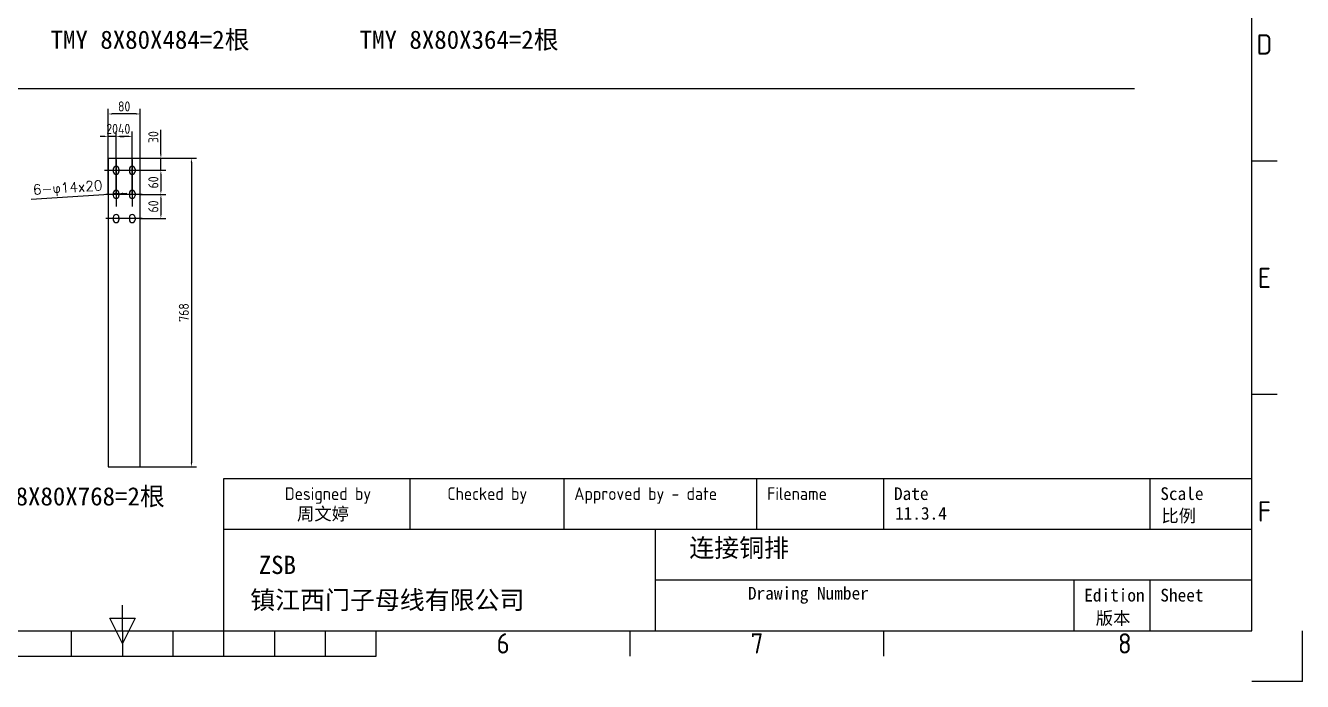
# Model space of a CAD drawing. Extents: x 619634 to 631942, y -3666 to 10046.
# Drawn here: x 621766 to 624945, y -3666 to -2033 of the extents above; entities that cross this region are included whole.
import ezdxf
from ezdxf.enums import TextEntityAlignment as Align

# ---------------------------------------------------------------- set-up
doc = ezdxf.new("R2010")
doc.units = 0
doc.header["$LTSCALE"] = 1000
doc.header["$MEASUREMENT"] = 0
doc.header["$PDMODE"] = 35
doc.layers.get('0').update_dxf_attribs({"linetype": 'CONTINUOUS'})
doc.layers.get('Defpoints').update_dxf_attribs({"linetype": 'CONTINUOUS'})
for name, color, linetype in [('FRAME025', 7, 'CONTINUOUS'), ('FRAME050', 6, 'CONTINUOUS'), ('FRAME070', 5, 'CONTINUOUS'), ('FRAME200', 8, 'CONTINUOUS'), ('标注', 3, 'CONTINUOUS')]:
    doc.layers.add(name, color=color, linetype=linetype)
doc.styles.add('ISOCP', font='isocp.shx')
doc.styles.get("Standard").update_dxf_attribs({"font": 'GBENOR', "bigfont": 'GBCBIG'})
doc.styles.add('STYLE2', font='', dxfattribs={"height": 7})
doc.styles.get('STYLE2').set_extended_font_data('SimSun')
doc.dimstyles.get("Standard").update_dxf_attribs({"dimscale": 100, "dimtxt": 3.5, "dimasz": 3.5, "dimexe": 0, "dimexo": 0, "dimgap": 0.2, "dimtad": 1, "dimdec": 0, "dimzin": 0, "dimdsep": 46, "dimtxsty": 'Standard', "dimcen": 0.09, "dimclrd": 3, "dimclre": 3, "dimclrt": 3, "dimadec": 0, "dimazin": 0, "dimtfac": 1, "dimtdec": 0, "dimtmove": 2, "dimatfit": 3, "dimfxl": 1, "dimtolj": 1, "dimtzin": 0, "dimarcsym": 0})
doc.dimstyles.new('STANDARD$0', dxfattribs={"dimtxt": 5, "dimasz": 5, "dimexe": 2.5, "dimexo": 0, "dimgap": 1.25, "dimtad": 1, "dimdec": 0, "dimzin": 0, "dimdsep": 46, "dimtxsty": 'Standard', "dimcen": 0, "dimadec": 0, "dimazin": 0, "dimtfac": 0.514286, "dimtdec": 0, "dimtix": 1, "dimtmove": 0, "dimatfit": 3, "dimfxl": 1, "dimtolj": 1, "dimtzin": 0, "dimarcsym": 0})

# ---------------------------------------------------------------- blocks, each defined once
blk = doc.blocks.new('*D1855')
at = {"layer": 'Defpoints', "color": 0}
for p in [(622011.8, -2363.6), (622011.8, -3131.6), (622179.2, -3131.6)]:
    blk.add_point(p, dxfattribs=at)
at = {"layer": '标注', "color": 0, "lineweight": -2}
for p, q in [((622011.8, -2363.6), (622191.7, -2363.6)), ((622179.2, -2373.6), (622179.2, -3121.6)), ((622011.8, -3131.6), (622191.7, -3131.6))]:
    blk.add_line(p, q, dxfattribs=at)
at = {"layer": '标注', "color": 0}
for points in [[(622177.5, -2373.6), (622180.8, -2373.6), (622179.2, -2363.6)], [(622177.5, -3121.6), (622180.8, -3121.6), (622179.2, -3131.6)]]:
    blk.add_solid(points, dxfattribs=at)
at = {"layer": '标注', "color": 0, "insert": (622160.4, -2747.6), "char_height": 25, "attachment_point": 5, "rotation": 90}
blk.add_mtext('\\A1;768', dxfattribs=at)
blk = doc.blocks.new('*D1856')
at = {"layer": 'Defpoints', "color": 0}
for p in [(621971.8, -2253.3), (621971.8, -2453.6), (622051.8, -2453.6)]:
    blk.add_point(p, dxfattribs=at)
at = {"layer": '标注', "color": 0, "lineweight": -2}
for p, q in [((621971.8, -2453.6), (621971.8, -2240.8)), ((622041.8, -2253.3), (621981.8, -2253.3)), ((622051.8, -2453.6), (622051.8, -2240.8))]:
    blk.add_line(p, q, dxfattribs=at)
at = {"layer": '标注', "color": 0}
for points in [[(621981.8, -2251.7), (621981.8, -2255), (621971.8, -2253.3)], [(622041.8, -2251.7), (622041.8, -2255), (622051.8, -2253.3)]]:
    blk.add_solid(points, dxfattribs=at)
at = {"layer": '标注', "color": 0, "insert": (622011.8, -2234.6), "char_height": 25, "attachment_point": 5}
blk.add_mtext('\\A1;80', dxfattribs=at)
blk = doc.blocks.new('*D1857')
at = {"layer": 'Defpoints', "color": 0}
for p in [(621991.8, -2309.1), (621991.8, -2453.6), (622031.8, -2453.6)]:
    blk.add_point(p, dxfattribs=at)
at = {"layer": '标注', "color": 0, "lineweight": -2}
for p, q in [((621991.8, -2453.6), (621991.8, -2296.6)), ((622021.8, -2309.1), (622001.8, -2309.1)), ((622031.8, -2453.6), (622031.8, -2296.6))]:
    blk.add_line(p, q, dxfattribs=at)
at = {"layer": '标注', "color": 0}
for points in [[(622001.8, -2307.4), (622001.8, -2310.8), (621991.8, -2309.1)], [(622021.8, -2307.4), (622021.8, -2310.8), (622031.8, -2309.1)]]:
    blk.add_solid(points, dxfattribs=at)
at = {"layer": '标注', "color": 0, "insert": (622011.8, -2290.3), "char_height": 25, "attachment_point": 5}
blk.add_mtext('\\A1;40', dxfattribs=at)
blk = doc.blocks.new('*D1858')
at = {"layer": 'Defpoints', "color": 0}
for p in [(622051.8, -2393.6), (622051.8, -2453.6), (622103.2, -2453.6)]:
    blk.add_point(p, dxfattribs=at)
at = {"layer": '标注', "color": 0, "lineweight": -2}
for p, q in [((622051.8, -2393.6), (622115.7, -2393.6)), ((622103.2, -2403.6), (622103.2, -2443.6)), ((622051.8, -2453.6), (622115.7, -2453.6))]:
    blk.add_line(p, q, dxfattribs=at)
at = {"layer": '标注', "color": 0}
for points in [[(622101.6, -2403.6), (622104.9, -2403.6), (622103.2, -2393.6)], [(622101.6, -2443.6), (622104.9, -2443.6), (622103.2, -2453.6)]]:
    blk.add_solid(points, dxfattribs=at)
at = {"layer": '标注', "color": 0, "insert": (622084.5, -2423.6), "char_height": 25, "attachment_point": 5, "rotation": 90}
blk.add_mtext('\\A1;60', dxfattribs=at)
blk = doc.blocks.new('*D1859')
at = {"layer": 'Defpoints', "color": 0}
for p in [(621971.8, -2309.1), (621971.8, -2453.6), (621991.8, -2453.6)]:
    blk.add_point(p, dxfattribs=at)
at = {"layer": '标注', "color": 0, "lineweight": -2}
for p, q in [((621961.8, -2309.1), (621951.8, -2309.1)), ((621971.8, -2453.6), (621971.8, -2296.6)), ((621991.8, -2309.1), (621971.8, -2309.1)), ((621991.8, -2453.6), (621991.8, -2296.6)), ((622001.8, -2309.1), (622011.8, -2309.1))]:
    blk.add_line(p, q, dxfattribs=at)
at = {"layer": '标注', "color": 0}
for points in [[(621961.8, -2307.4), (621961.8, -2310.8), (621971.8, -2309.1)], [(622001.8, -2307.4), (622001.8, -2310.8), (621991.8, -2309.1)]]:
    blk.add_solid(points, dxfattribs=at)
at = {"layer": '标注', "color": 0, "insert": (621981.8, -2290.3), "char_height": 25, "attachment_point": 5}
blk.add_mtext('\\A1;20', dxfattribs=at)
blk = doc.blocks.new('*D1860')
at = {"layer": 'Defpoints', "color": 0}
for p in [(622056.4, -2363.6), (622051.8, -2393.6), (622103.2, -2393.6)]:
    blk.add_point(p, dxfattribs=at)
at = {"layer": '标注', "color": 0, "lineweight": -2}
for p, q in [((622103.2, -2353.6), (622103.2, -2293.2)), ((622056.4, -2363.6), (622115.7, -2363.6)), ((622103.2, -2393.6), (622103.2, -2363.6)), ((622051.8, -2393.6), (622115.7, -2393.6)), ((622103.2, -2403.6), (622103.2, -2413.6))]:
    blk.add_line(p, q, dxfattribs=at)
at = {"layer": '标注', "color": 0}
for points in [[(622101.6, -2353.6), (622104.9, -2353.6), (622103.2, -2363.6)], [(622101.6, -2403.6), (622104.9, -2403.6), (622103.2, -2393.6)]]:
    blk.add_solid(points, dxfattribs=at)
at = {"layer": '标注', "color": 0, "insert": (622084.5, -2310.9), "char_height": 25, "attachment_point": 5, "rotation": 90}
blk.add_mtext('\\A1;30', dxfattribs=at)
blk = doc.blocks.new('*D1861')
at = {"layer": 'Defpoints', "color": 0}
for p in [(621984.8, -2452.4), (621998.7, -2451.5)]:
    blk.add_point(p, dxfattribs=at)
at = {"layer": '标注', "color": 0, "lineweight": -2}
for p, q in [((621780.3, -2465.4), (621974.8, -2453)), ((621998.7, -2451.5), (621984.8, -2452.4)), ((622008.7, -2450.9), (622018.7, -2450.2))]:
    blk.add_line(p, q, dxfattribs=at)
at = {"layer": '标注', "color": 0}
for points in [[(621974.7, -2451.4), (621974.9, -2454.7), (621984.8, -2452.4)], [(622008.6, -2449.2), (622008.8, -2452.5), (621998.7, -2451.5)]]:
    blk.add_solid(points, dxfattribs=at)
at = {"layer": '标注', "color": 0, "insert": (621871.3, -2440.1), "char_height": 25, "attachment_point": 5, "rotation": 3.6468}
blk.add_mtext('\\A1;{\\Ftxt.shx|c0;6-}φ{\\Ftxt.shx|c0;14x20}', dxfattribs=at)
blk = doc.blocks.new('*D1862')
at = {"layer": 'Defpoints', "color": 0}
for p in [(622051.8, -2453.6), (622051.8, -2513.6), (622103.2, -2513.6)]:
    blk.add_point(p, dxfattribs=at)
at = {"layer": '标注', "color": 0, "lineweight": -2}
for p, q in [((622051.8, -2453.6), (622115.7, -2453.6)), ((622103.2, -2463.6), (622103.2, -2503.6)), ((622051.8, -2513.6), (622115.7, -2513.6))]:
    blk.add_line(p, q, dxfattribs=at)
at = {"layer": '标注', "color": 0}
for points in [[(622101.6, -2463.6), (622104.9, -2463.6), (622103.2, -2453.6)], [(622101.6, -2503.6), (622104.9, -2503.6), (622103.2, -2513.6)]]:
    blk.add_solid(points, dxfattribs=at)
at = {"layer": '标注', "color": 0, "insert": (622084.5, -2483.6), "char_height": 25, "attachment_point": 5, "rotation": 90}
blk.add_mtext('\\A1;60', dxfattribs=at)

msp = doc.modelspace()

# ---------------------------------------------------------------- linework, layer by layer
at = {"color": 7}
msp.add_line((621971.759, -3131.622), (622051.759, -3131.622), dxfattribs=at)
at = {"layer": 'FRAME050'}
for p, q in [((624881.695, -2370.792), (624818.515, -2370.792)), ((624881.695, -2952.048), (624818.515, -2952.048)), ((622007.46, -3539.622), (622007.46, -3476.442)), ((621975.87, -3508.032), (622039.05, -3508.032)), ((622007.46, -3571.212), (621975.87, -3508.032)), ((622039.05, -3508.032), (622007.46, -3571.212)), ((621881.1, -3602.802), (621881.1, -3539.622)), ((622007.46, -3539.622), (622007.46, -3602.802)), ((622133.82, -3602.802), (622133.82, -3539.622)), ((622260.18, -3602.802), (622260.18, -3539.622)), ((622386.54, -3602.802), (622386.54, -3539.622)), ((622512.9, -3602.802), (622512.9, -3539.622)), ((622639.26, -3602.802), (622639.26, -3539.622)), ((623271.06, -3602.802), (623271.06, -3539.622)), ((623902.86, -3602.802), (623902.86, -3539.622)), ((621375.66, -3602.802), (622639.26, -3602.802))]:
    msp.add_line(p, q, dxfattribs=at)
at = {"layer": 'FRAME070'}
for p, q in [((624818.515, -3539.622), (624818.515, -39.45)), ((622260.18, -3539.622), (622260.18, -3160.542)), ((622260.18, -3160.542), (624818.515, -3160.542)), ((622723.549, -3286.902), (622723.549, -3160.542)), ((623106.792, -3286.902), (623106.792, -3160.542)), ((623586.96, -3286.902), (623586.96, -3160.542)), ((623902.86, -3286.902), (623902.86, -3160.542)), ((624565.795, -3286.902), (624565.795, -3160.542)), ((622260.18, -3286.902), (624818.515, -3286.902)), ((623334.24, -3539.622), (623334.24, -3286.902)), ((623334.24, -3413.262), (624818.515, -3413.262)), ((624376.255, -3539.622), (624376.255, -3413.262)), ((624565.795, -3539.622), (624565.795, -3413.262)), ((619987.738, -3539.622), (624818.515, -3539.622))]:
    msp.add_line(p, q, dxfattribs=at)
at = {"layer": 'FRAME200'}
for q in [(624944.875, -3539.622), (624818.515, -3665.982)]:
    msp.add_line((624944.875, -3665.982), q, dxfattribs=at)
at = {"layer": '标注', "color": 0}
for p, q in [((621317.682, -2190.129), (624527.037, -2190.129)), ((621971.759, -2363.622), (621971.759, -3131.622)), ((621971.759, -2363.622), (622051.759, -2363.622)), ((621991.759, -2366.416), (621991.759, -2483.314)), ((622031.759, -2366.416), (622031.759, -2483.314)), ((622051.759, -3131.622), (622051.759, -2363.622)), ((622056.364, -2393.622), (621962.84, -2393.622)), ((621984.759, -2390.622), (621984.759, -2396.622)), ((621998.759, -2390.622), (621998.759, -2396.622)), ((622024.759, -2390.622), (622024.759, -2396.622)), ((622038.759, -2390.622), (622038.759, -2396.622)), ((622056.541, -2453.622), (621965.944, -2453.622)), ((621984.759, -2450.622), (621984.759, -2456.622)), ((621998.759, -2450.622), (621998.759, -2456.622)), ((622024.759, -2450.622), (622024.759, -2456.622)), ((622038.759, -2450.622), (622038.759, -2456.622)), ((621984.759, -2510.622), (621984.759, -2516.622)), ((621998.759, -2510.622), (621998.759, -2516.622)), ((622024.759, -2510.622), (622024.759, -2516.622)), ((622038.759, -2510.622), (622038.759, -2516.622)), ((622056.541, -2513.622), (621965.944, -2513.622))]:
    msp.add_line(p, q, dxfattribs=at)
for centre, start, end in [((621991.759, -2390.622), 0, 180), ((622031.759, -2390.622), 0, 180), ((621991.759, -2396.622), 180, 0), ((622031.759, -2396.622), 180, 0), ((621991.759, -2450.622), 0, 180), ((622031.759, -2450.622), 0, 180), ((621991.759, -2456.622), 180, 0), ((622031.759, -2456.622), 180, 0), ((621991.759, -2510.622), 0, 180), ((622031.759, -2510.622), 0, 180), ((621991.759, -2516.622), 180, 0), ((622031.759, -2516.622), 180, 0)]:
    msp.add_arc(centre, 7, start, end, dxfattribs=at)

# ---------------------------------------------------------------- texts
at = {"color": 7, "style": 'STYLE2'}
for s, height, p in [('TMY 8X80X768=2根', 45.4896, (621617.726, -3227.818)), ('Drawing Number', 31.59, (623564.533, -3462.031)), ('镇江西门子母线有限公司', 45.4896, (622325.6, -3485.902))]:
    msp.add_text(s, height=height, dxfattribs=at).set_placement(p)
for s, p in [('Date', (623928.132, -3198.45)), ('Scale', (624591.067, -3198.45)), ('Edition', (624401.527, -3451.17)), ('Sheet', (624591.067, -3451.17))]:
    msp.add_text(s, height=31.59, dxfattribs=at).set_placement(p, align=Align.MIDDLE_LEFT)
at = {"color": 7, "insert": (622346.673, -3353.023), "char_height": 45.4896, "width": 93.30343, "attachment_point": 1, "style": 'STYLE2'}
msp.add_mtext('ZSB', dxfattribs=at)
at = {"color": 7, "style": 'STYLE2'}
for tag, p, s, height in [('周文婷', (622442.083, -3264.521), '', 31.59), ('11.3.4', (623930.739, -3263.151), '', 31.59), ('比例', (624593.784, -3269.324), '', 31.59), ('连接铜排', (623418.546, -3356.106), '', 45.49), ('版本', (624430.32, -3524.089), '1', 31.59)]:
    msp.add_attdef(tag, p, s, height=height, dxfattribs=at)
at = {"layer": 'FRAME025', "style": 'ISOCP'}
for s, p in [('Designed by', (622411.812, -3198.45)), ('Checked by', (622816.164, -3198.45)), ('Approved by - date', (623132.064, -3198.45)), ('Filename', (623612.232, -3198.45))]:
    msp.add_text(s, height=31.59, dxfattribs=at).set_placement(p, align=Align.MIDDLE_LEFT)
at = {"layer": 'FRAME050', "style": 'ISOCP'}
for s, p in [('D', (624850.105, -2080.164)), ('E', (624850.105, -2661.42)), ('F', (624850.105, -3242.676)), ('6', (622955.16, -3571.212)), ('7', (623586.96, -3571.212)), ('8', (624502.615, -3571.212))]:
    msp.add_text(s, height=50.544, dxfattribs=at).set_placement(p, align=Align.MIDDLE)
at = {"layer": '标注', "color": 0, "style": 'STYLE2'}
for s, p in [('TMY 8X80X484=2根', (621828.636, -2091.114)), ('TMY 8X80X364=2根', (622598.064, -2091.114))]:
    msp.add_text(s, height=45.4896, dxfattribs=at).set_placement(p)

# ---------------------------------------------------------------- dimensions: what is measured, and where the dimension line sits
at = {"layer": '标注', "color": 0}
for base, p1, p2, angle, picture, middle in [((621971.759, -2253.341), (622051.759, -2453.622), (621971.759, -2453.622), 180, '*D1856', (622011.759, -2234.591)), ((621971.759, -2309.093), (621991.759, -2453.622), (621971.759, -2453.622), 180, '*D1859', (621981.759, -2290.343)), ((621991.759, -2309.093), (622031.759, -2453.622), (621991.759, -2453.622), 180, '*D1857', (622011.759, -2290.343)), ((622179.153, -3131.622), (622011.759, -2363.622), (622011.759, -3131.622), 90, '*D1855', (622160.403, -2747.622)), ((622103.222, -2453.622), (622051.759, -2393.622), (622051.759, -2453.622), 90, '*D1858', (622084.472, -2423.622)), ((622103.222, -2513.622), (622051.759, -2453.622), (622051.759, -2513.622), 90, '*D1862', (622084.472, -2483.622))]:
    dim = msp.add_linear_dim(base=base, p1=p1, p2=p2, angle=angle, dimstyle='STANDARD$0', override={"dimscale": 5, "dimasz": 2}, dxfattribs=at)
    dim.commit()
    dim.dimension.update_dxf_attribs({"geometry": picture, "text_midpoint": middle})
dim = msp.add_linear_dim(base=(622103.222, -2393.622), p1=(622056.364, -2363.622), p2=(622051.759, -2393.622), angle=90, dimstyle='STANDARD$0', override={"dimscale": 5, "dimasz": 2}, dxfattribs=at)
dim.commit()
dim.dimension.update_dxf_attribs({"geometry": '*D1860', "text_midpoint": (622103.222, -2310.872), "dimtype": 160})
dim = msp.add_diameter_dim_2p(p1=(621998.745, -2451.505), p2=(621984.773, -2452.395), text='{\\Ftxt.shx|c0;6-}φ{\\Ftxt.shx|c0;14x20}', dimstyle='Standard', override={"dimscale": 5, "dimtxt": 5, "dimasz": 2, "dimexe": 2.5, "dimgap": 1.25, "dimcen": 0, "dimclrd": 0, "dimclre": 0, "dimclrt": 0, "dimtfac": 0.514286, "dimtix": 1, "dimtmove": 0}, dxfattribs=at)
dim.commit()
dim.dimension.update_dxf_attribs({"geometry": '*D1861', "text_midpoint": (621871.332, -2440.146)})

doc.saveas('drawing.dxf')
